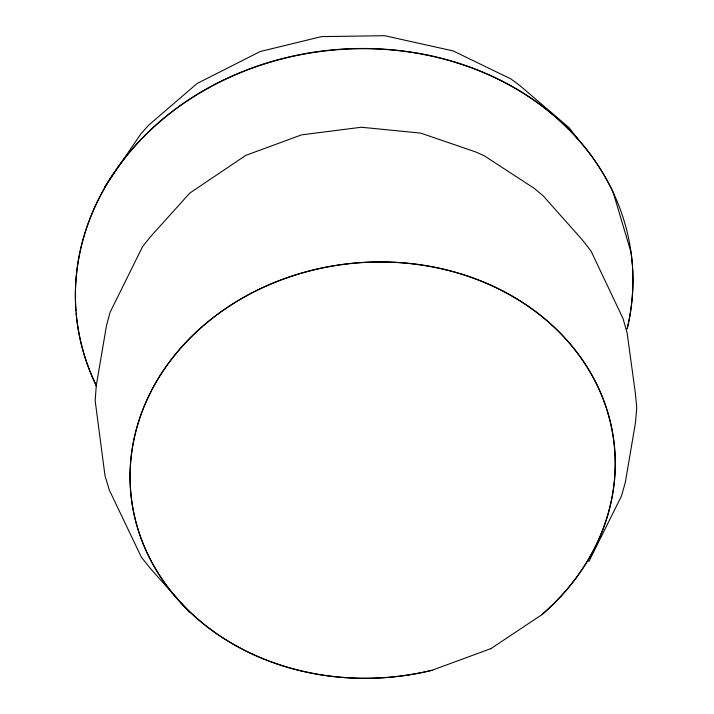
<?xml version="1.0" encoding="UTF-8"?>
<svg xmlns="http://www.w3.org/2000/svg" width="714" height="714" viewBox="0 0 714 714"><rect width="100%" height="100%" fill="white"/><g stroke="black" fill="none" stroke-linecap="round" stroke-linejoin="round"><path stroke-width="1.07" d="M588.854 561.597L621.492 496.016L625.33 482.369L635.433 422.902L636.745 407.855L635.308 392.78L627.124 332.938L623.027 318.551L591.067 251.141L582.579 240.181L542.97 195.627L533.92 188.13L484.074 155.67L475.961 152.046L420.769 133.116L361.284 127.253L301.585 134.857L245.714 155.402L189.71 193.146L150.288 236.968L142.586 246.589L110.063 312.366L106.404 326.075L96.283 385.596L95.167 400.652L104.976 475.551L109.242 489.884L141.345 557.134L149.985 567.987L189.487 612.425M104.663 186.889L140.801 134L148.824 125.03L197.109 83.502L260.128 51.551L321.47 36.619L384.73 35.7L453.185 50.935L510.974 78.968L520.087 85.76L569.094 127.717L577.742 138.837M490.92 648.598L541.533 614.906A242.921 207.783 -5.8 0 0 478.407 280.067A242.921 207.783 -5.8 0 0 131.278 455.434A242.921 207.783 -5.8 0 0 431.854 670.321L490.714 648.696M432.059 670.241A242.93 207.792 -5.8 0 1 131.349 455.47A242.93 207.792 -5.8 0 1 478.407 279.95A242.93 207.792 -5.8 0 1 541.721 614.781M96.452 386.104A279.174 238.797 -5.8 0 1 328.128 50.569A279.174 238.797 -5.8 0 1 627.178 329.029M632.533 267.777A279.138 238.762 -5.8 0 1 627.169 328.547M96.542 385.979A279.138 238.762 -5.8 0 1 76.184 313.089M75.996 310.867A279.138 238.762 -5.8 0 1 292.74 56.129A279.138 238.762 -5.8 0 1 613.147 192.271L631.015 252.292A279.138 238.762 -5.8 0 1 632.301 264.43"/></g></svg>
